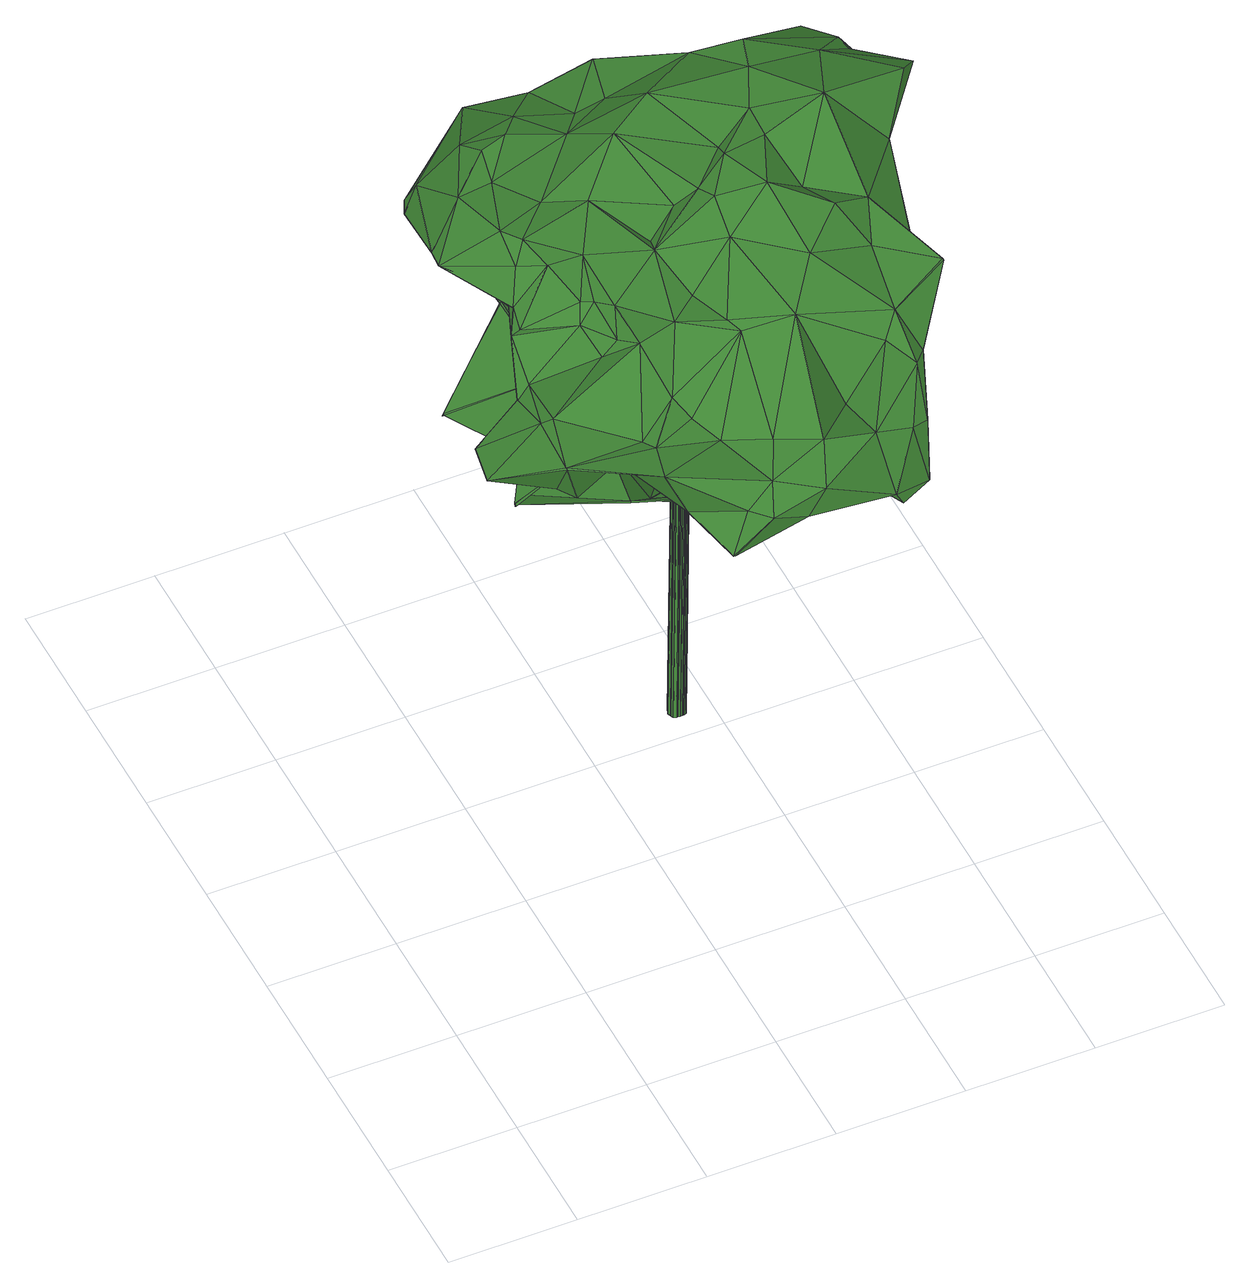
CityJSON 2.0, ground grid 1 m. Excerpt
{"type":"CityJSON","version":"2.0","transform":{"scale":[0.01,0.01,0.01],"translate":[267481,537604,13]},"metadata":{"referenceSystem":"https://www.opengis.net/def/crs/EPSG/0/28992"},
"CityObjects":{
"tree1":{"type":"SolitaryVegetationObject","attributes":{"gtid":525,"crown_width_m":4.12,"crown_median_z":17.37,"crown_r50_m":0.174,"crown_porosity":0.96,"trunk_H_m":4.28,"trunk_DBH_m":0.131,"trunk_radius_m":0.0657,"trunk_base_height_m":13.09,"original_gtid":"595"},"geometry":[{"type":"Solid","lod":"3","boundaries":[[[[0,1,2]],[[3,4,5]],[[6,7,8]],[[9,7,6]],[[10,11,12]],[[13,14,15]],[[13,15,16]],[[8,17,18]],[[10,19,20]],[[21,22,23]],[[24,25,26]],[[27,28,29]],[[30,11,31]],[[32,33,34]],[[35,36,37]],[[35,37,3]],[[38,39,40]],[[41,39,38]],[[28,42,43]],[[44,45,46]],[[47,48,49]],[[50,51,52]],[[50,52,53]],[[54,55,56]],[[54,56,57]],[[58,59,60]],[[60,59,61]],[[62,63,9]],[[64,65,66]],[[67,16,68]],[[69,70,47]],[[71,1,0]],[[28,27,42]],[[72,73,74]],[[36,65,64]],[[75,65,36]],[[27,76,42]],[[77,78,79]],[[80,81,82]],[[61,83,60]],[[84,85,86]],[[55,54,74]],[[87,54,57]],[[88,89,90]],[[77,91,65]],[[53,52,92]],[[93,78,94]],[[77,94,78]],[[95,96,97]],[[98,99,100]],[[98,101,99]],[[102,103,104]],[[105,33,106]],[[107,22,63]],[[48,108,49]],[[109,30,31]],[[26,110,111]],[[112,113,114]],[[115,116,117]],[[115,117,118]],[[119,97,120]],[[121,48,34]],[[122,123,102]],[[124,125,126]],[[127,67,2]],[[128,7,9]],[[38,67,127]],[[129,0,124]],[[130,131,15]],[[132,133,134]],[[57,135,136]],[[118,137,115]],[[137,99,115]],[[138,139,18]],[[99,137,140]],[[141,142,143]],[[144,41,145]],[[71,0,129]],[[124,126,129]],[[0,2,68]],[[146,135,147]],[[57,136,87]],[[148,149,150]],[[71,32,1]],[[124,68,151]],[[11,10,20]],[[152,102,123]],[[115,153,116]],[[154,155,10]],[[156,157,158]],[[121,108,48]],[[47,49,69]],[[139,159,18]],[[87,136,160]],[[69,161,160]],[[69,160,70]],[[136,70,160]],[[161,69,49]],[[48,47,162]],[[87,160,161]],[[87,161,54]],[[145,158,96]],[[153,101,163]],[[153,163,116]],[[135,86,147]],[[164,114,165]],[[166,167,27]],[[166,168,167]],[[20,19,169]],[[0,68,124]],[[67,68,2]],[[125,131,130]],[[120,170,106]],[[171,59,58]],[[106,158,172]],[[118,173,137]],[[22,107,174]],[[173,109,175]],[[173,175,137]],[[176,44,46]],[[171,58,177]],[[148,178,179]],[[180,94,77]],[[181,182,183]],[[184,88,185]],[[110,186,185]],[[94,180,62]],[[94,62,93]],[[65,91,187]],[[109,173,30]],[[30,173,12]],[[106,170,96]],[[26,25,188]],[[24,189,190]],[[176,191,192]],[[140,137,175]],[[193,82,81]],[[190,189,101]],[[77,65,75]],[[194,138,17]],[[190,138,194]],[[181,183,17]],[[106,195,105]],[[164,167,168]],[[162,196,34]],[[197,168,166]],[[61,198,121]],[[59,198,61]],[[165,113,3]],[[77,75,180]],[[199,200,201]],[[79,91,77]],[[27,167,76]],[[164,76,167]],[[152,166,29]],[[197,166,152]],[[112,119,126]],[[114,119,112]],[[60,123,58]],[[29,166,27]],[[191,85,202]],[[86,56,55]],[[203,204,205]],[[81,206,193]],[[72,207,208]],[[74,209,55]],[[210,81,211]],[[76,164,165]],[[66,212,64]],[[213,86,55]],[[114,164,214]],[[168,214,164]],[[203,65,204]],[[215,155,210]],[[216,217,218]],[[86,135,56]],[[80,219,220]],[[38,145,41]],[[170,120,97]],[[133,221,105]],[[222,108,223]],[[127,157,38]],[[148,224,178]],[[225,224,148]],[[126,130,112]],[[184,226,227]],[[227,228,184]],[[192,44,176]],[[229,144,230]],[[144,96,230]],[[214,119,114]],[[231,177,179]],[[110,185,88]],[[184,185,232]],[[140,9,100]],[[140,100,99]],[[59,171,198]],[[36,64,212]],[[42,76,212]],[[10,155,215]],[[226,217,133]],[[72,54,207]],[[32,195,1]],[[34,196,233]],[[34,233,32]],[[234,235,236]],[[213,84,86]],[[178,202,84]],[[4,14,237]],[[133,132,221]],[[202,236,235]],[[124,151,125]],[[238,61,121]],[[148,238,132]],[[150,238,148]],[[234,202,235]],[[22,21,128]],[[239,90,240]],[[100,9,6]],[[141,143,241]],[[101,141,163]],[[101,142,141]],[[126,125,130]],[[73,231,74]],[[171,231,73]],[[179,209,231]],[[209,74,231]],[[156,38,157]],[[144,242,41]],[[243,118,117]],[[243,117,45]],[[172,1,106]],[[162,244,48]],[[4,3,130]],[[245,66,246]],[[245,246,28]],[[129,119,120]],[[12,11,30]],[[79,215,247]],[[79,247,201]],[[101,139,190]],[[6,18,159]],[[6,159,98]],[[48,244,34]],[[132,225,148]],[[162,34,244]],[[198,223,121]],[[192,191,202]],[[150,83,238]],[[232,193,206]],[[242,219,248]],[[233,195,32]],[[233,105,195]],[[233,249,133]],[[233,133,105]],[[250,7,128]],[[8,7,250]],[[233,196,249]],[[206,81,143]],[[251,252,40]],[[251,185,252]],[[38,50,67]],[[186,50,38]],[[95,214,60]],[[253,242,144]],[[53,92,254]],[[128,21,255]],[[226,239,217]],[[4,237,256]],[[255,256,237]],[[255,21,256]],[[177,58,149]],[[129,120,106]],[[129,106,71]],[[32,71,106]],[[216,162,217]],[[217,162,133]],[[121,223,108]],[[116,163,141]],[[241,176,46]],[[241,46,141]],[[31,20,93]],[[11,20,31]],[[175,257,258]],[[109,257,175]],[[2,157,127]],[[199,103,187]],[[122,102,104]],[[242,248,41]],[[238,83,61]],[[139,98,159]],[[151,68,131]],[[134,224,225]],[[132,134,225]],[[85,191,147]],[[85,147,86]],[[70,216,47]],[[216,226,133]],[[221,132,238]],[[240,216,70]],[[240,227,216]],[[216,227,226]],[[22,128,63]],[[9,63,128]],[[14,4,15]],[[165,3,37]],[[165,37,76]],[[72,208,73]],[[57,56,135]],[[4,130,15]],[[126,119,129]],[[49,108,222]],[[199,187,200]],[[168,123,214]],[[60,214,123]],[[49,222,161]],[[133,162,134]],[[171,177,231]],[[210,211,215]],[[51,188,259]],[[192,234,239]],[[217,239,234]],[[240,260,44]],[[35,23,261]],[[35,261,36]],[[31,93,257]],[[62,257,93]],[[258,257,62]],[[186,51,50]],[[145,96,144]],[[230,123,262]],[[191,146,147]],[[253,263,242]],[[95,60,96]],[[242,263,219]],[[44,264,45]],[[136,264,44]],[[135,146,264]],[[252,38,40]],[[37,212,76]],[[37,36,212]],[[227,240,90]],[[227,90,228]],[[209,179,213]],[[98,100,6]],[[193,251,82]],[[190,139,138]],[[192,239,44]],[[44,239,240]],[[210,143,81]],[[184,90,226]],[[14,265,237]],[[255,237,265]],[[255,265,14]],[[254,266,255]],[[267,266,254]],[[24,268,189]],[[250,128,255]],[[250,255,8]],[[180,75,269]],[[9,258,62]],[[173,118,154]],[[173,154,12]],[[134,218,270]],[[217,270,218]],[[47,216,218]],[[47,218,162]],[[154,10,12]],[[13,16,271]],[[122,104,272]],[[254,14,13]],[[53,254,13]],[[104,263,253]],[[273,263,104]],[[178,236,202]],[[95,97,214]],[[55,209,213]],[[148,177,149]],[[148,179,177]],[[65,187,204]],[[230,58,123]],[[197,123,168]],[[274,82,39]],[[274,39,219]],[[198,208,223]],[[171,208,198]],[[41,248,39]],[[211,201,247]],[[211,247,215]],[[201,200,79]],[[79,200,91]],[[152,123,197]],[[130,3,113]],[[130,113,112]],[[91,200,187]],[[58,83,150]],[[230,83,58]],[[60,83,230]],[[96,60,230]],[[8,18,6]],[[275,189,268]],[[106,96,158]],[[150,149,58]],[[162,218,134]],[[251,193,185]],[[232,185,193]],[[136,135,264]],[[195,106,1]],[[216,133,276]],[[249,276,133]],[[162,216,276]],[[162,276,196]],[[249,277,276]],[[196,276,277]],[[196,277,249]],[[14,254,255]],[[23,256,21]],[[45,264,146]],[[259,188,25]],[[229,122,272]],[[165,114,113]],[[219,39,248]],[[201,273,199]],[[53,271,50]],[[13,271,53]],[[186,38,252]],[[186,252,185]],[[50,271,67]],[[16,67,271]],[[29,28,205]],[[138,18,17]],[[54,72,74]],[[141,46,117]],[[116,141,117]],[[45,117,46]],[[3,5,35]],[[211,81,80]],[[171,73,208]],[[221,33,105]],[[106,33,32]],[[238,121,33]],[[34,33,121]],[[238,33,221]],[[259,25,194]],[[176,146,191]],[[140,278,9]],[[258,9,278]],[[15,131,16]],[[275,88,232]],[[88,111,110]],[[111,88,268]],[[142,189,275]],[[26,188,110]],[[186,110,188]],[[186,188,51]],[[232,142,275]],[[268,88,275]],[[232,90,184]],[[232,88,90]],[[256,23,5]],[[143,142,206]],[[206,142,232]],[[226,90,239]],[[273,219,263]],[[179,84,213]],[[178,84,179]],[[118,243,154]],[[222,208,207]],[[43,66,245]],[[43,245,28]],[[180,269,62]],[[63,62,269]],[[182,181,267]],[[182,267,92]],[[92,267,254]],[[31,257,109]],[[23,35,5]],[[122,262,123]],[[229,262,122]],[[230,262,229]],[[189,142,101]],[[228,89,184]],[[228,90,89]],[[154,210,155]],[[184,89,88]],[[111,24,26]],[[268,24,111]],[[80,82,274]],[[80,274,219]],[[29,205,152]],[[152,205,102]],[[204,102,205]],[[204,187,102]],[[28,203,205]],[[215,78,169]],[[215,79,78]],[[222,207,161]],[[175,278,140]],[[258,278,175]],[[20,169,93]],[[78,93,169]],[[84,202,85]],[[102,187,103]],[[156,145,38]],[[158,157,172]],[[224,279,178]],[[236,178,279]],[[75,174,107]],[[75,36,174]],[[65,203,246]],[[210,241,143]],[[154,241,210]],[[176,241,146]],[[146,241,154]],[[259,183,182]],[[161,207,54]],[[146,243,45]],[[154,243,146]],[[101,153,99]],[[115,99,153]],[[182,51,259]],[[202,234,192]],[[270,217,234]],[[136,260,70]],[[240,70,260]],[[194,25,190]],[[24,190,25]],[[17,183,194]],[[234,236,270]],[[17,266,181]],[[40,82,251]],[[8,255,266]],[[8,266,17]],[[181,266,267]],[[107,63,269]],[[107,269,75]],[[223,208,222]],[[104,253,272]],[[174,36,261]],[[174,261,22]],[[22,261,23]],[[273,220,219]],[[201,220,273]],[[211,220,201]],[[211,80,220]],[[158,145,156]],[[215,19,10]],[[169,19,215]],[[256,5,4]],[[229,272,144]],[[144,272,253]],[[2,1,157]],[[172,157,1]],[[199,273,103]],[[104,103,273]],[[259,194,183]],[[125,151,131]],[[68,16,131]],[[44,260,136]],[[139,101,98]],[[236,279,270]],[[270,279,134]],[[224,134,279]],[[212,43,42]],[[212,66,43]],[[119,214,97]],[[28,246,203]],[[65,246,66]],[[170,97,96]],[[40,39,82]],[[92,52,182]],[[51,182,52]],[[280,281,282]],[[280,282,283]],[[283,282,284]],[[283,284,285]],[[282,281,286]],[[282,286,284]],[[284,286,287]],[[284,287,285]],[[286,281,288]],[[286,288,287]],[[287,288,289]],[[287,289,285]],[[288,281,290]],[[288,290,289]],[[289,290,291]],[[289,291,285]],[[290,281,292]],[[290,292,291]],[[291,292,293]],[[291,293,285]],[[292,281,294]],[[292,294,293]],[[293,294,295]],[[293,295,285]],[[294,281,296]],[[294,296,295]],[[295,296,297]],[[295,297,285]],[[296,281,298]],[[296,298,297]],[[297,298,299]],[[297,299,285]],[[298,281,300]],[[298,300,299]],[[299,300,301]],[[299,301,285]],[[300,281,302]],[[300,302,301]],[[301,302,303]],[[301,303,285]],[[302,281,304]],[[302,304,303]],[[303,304,305]],[[303,305,285]],[[304,281,306]],[[304,306,305]],[[305,306,307]],[[305,307,285]],[[306,281,308]],[[306,308,307]],[[307,308,309]],[[307,309,285]],[[308,281,310]],[[308,310,309]],[[309,310,311]],[[309,311,285]],[[310,281,312]],[[310,312,311]],[[311,312,313]],[[311,313,285]],[[312,281,314]],[[312,314,313]],[[313,314,315]],[[313,315,285]],[[314,281,316]],[[314,316,315]],[[315,316,317]],[[315,317,285]],[[316,281,318]],[[316,318,317]],[[317,318,319]],[[317,319,285]],[[318,281,320]],[[318,320,319]],[[319,320,321]],[[319,321,285]],[[320,281,322]],[[320,322,321]],[[321,322,323]],[[321,323,285]],[[322,281,324]],[[322,324,323]],[[323,324,325]],[[323,325,285]],[[324,281,326]],[[324,326,325]],[[325,326,327]],[[325,327,285]],[[326,281,328]],[[326,328,327]],[[327,328,329]],[[327,329,285]],[[328,281,280]],[[328,280,329]],[[329,280,283]],[[329,283,285]]]]}]}
},
"vertices":[
[153,495,428],[143,493,406],[131,422,437],[303,434,512],[267,412,507],[327,368,508],[278,225,477],[273,237,479],[239,251,479],[314,212,490],[332,161,395],[376,126,377],[352,114,376],[176,368,481],[231,377,488],[204,398,478],[166,384,479],[208,243,478],[217,208,452],[337,179,420],[364,179,429],[302,320,514],[337,308,524],[323,349,521],[83,227,409],[128,235,440],[91,264,404],[446,486,470],[487,423,452],[461,431,433],[377,125,378],[382,139,423],[182,489,362],[218,453,323],[218,454,321],[359,385,518],[407,364,532],[376,422,518],[162,363,437],[219,328,471],[189,318,462],[219,377,469],[458,450,487],[461,438,485],[247,216,332],[257,169,346],[256,170,347],[220,328,257],[239,412,291],[256,377,273],[152,332,456],[140,310,453],[148,313,453],[182,339,479],[373,287,291],[388,266,315],[351,239,329],[326,225,312],[340,430,349],[339,431,347],[315,469,395],[309,444,356],[383,195,481],[343,250,504],[474,375,518],[451,350,480],[489,392,503],[128,404,442],[158,436,468],[254,316,249],[232,278,279],[149,506,405],[399,331,304],[428,380,337],[416,331,313],[406,289,497],[386,454,512],[430,271,468],[400,209,457],[380,258,460],[262,271,475],[254,241,449],[210,288,472],[309,443,358],[372,287,293],[310,245,310],[350,240,330],[313,279,274],[157,241,385],[127,274,322],[128,275,322],[400,327,477],[190,303,472],[399,183,445],[430,215,492],[289,493,459],[253,466,444],[255,526,446],[237,171,435],[254,121,433],[269,152,440],[182,146,445],[389,421,472],[376,371,494],[331,388,494],[194,442,344],[199,494,418],[376,280,512],[286,394,291],[368,133,427],[128,274,427],[92,263,403],[266,475,470],[289,474,476],[300,518,470],[245,99,420],[219,111,382],[221,112,381],[273,102,407],[255,527,448],[237,534,423],[275,425,311],[328,431,483],[375,473,445],[183,487,463],[212,474,473],[228,495,465],[129,404,441],[299,288,504],[215,551,428],[248,449,481],[184,436,472],[250,402,302],[206,386,315],[256,377,275],[320,211,328],[280,228,301],[288,105,426],[185,189,439],[190,177,442],[300,135,442],[201,149,400],[173,204,410],[225,194,440],[265,420,438],[215,415,458],[288,183,352],[319,213,328],[311,398,313],[315,415,327],[306,421,352],[190,467,473],[404,453,454],[233,117,416],[307,159,402],[330,202,430],[179,429,465],[133,422,436],[192,447,463],[225,193,442],[296,296,263],[326,339,265],[206,386,313],[201,147,401],[359,488,477],[354,474,494],[411,497,449],[411,498,451],[386,515,442],[362,184,430],[243,528,434],[388,400,318],[154,494,428],[346,113,388],[367,314,501],[339,132,435],[256,203,354],[388,399,319],[341,333,303],[370,342,331],[429,215,494],[199,261,469],[184,290,463],[187,260,458],[127,276,323],[139,279,431],[140,310,451],[412,360,479],[128,273,428],[124,183,443],[124,184,444],[284,215,337],[250,228,324],[189,260,456],[134,227,449],[182,487,363],[121,383,315],[395,488,441],[315,417,326],[373,326,472],[374,325,471],[334,301,442],[290,273,305],[479,398,478],[433,406,487],[461,429,434],[209,225,447],[343,333,301],[388,398,317],[404,311,346],[284,212,436],[292,243,452],[432,425,508],[386,267,315],[304,525,445],[329,211,430],[188,305,293],[213,303,315],[221,328,259],[257,330,477],[301,278,471],[229,412,306],[323,360,279],[311,399,312],[322,360,280],[286,393,293],[143,291,311],[143,291,309],[127,275,321],[287,449,464],[315,467,396],[427,380,338],[159,242,385],[193,442,342],[233,279,280],[290,273,303],[296,297,265],[283,347,488],[275,424,313],[206,253,313],[206,253,311],[263,173,386],[258,359,463],[263,146,401],[228,412,305],[480,399,479],[481,398,479],[346,227,470],[245,347,467],[122,383,317],[262,271,477],[185,290,461],[149,313,451],[268,370,465],[208,337,480],[253,314,487],[298,339,506],[389,171,447],[372,187,462],[139,279,433],[250,227,322],[357,355,520],[333,483,466],[283,347,486],[275,205,333],[257,330,479],[210,288,474],[198,297,474],[129,211,396],[392,253,488],[254,316,251],[164,354,472],[308,409,479],[328,328,478],[253,314,485],[143,207,385],[122,382,316],[121,382,316],[337,178,422],[326,338,267],[282,325,9],[275,325,9],[281,327,9],[288,329,436],[288,331,436],[282,329,437],[281,328,9],[287,332,436],[280,330,9],[286,334,436],[278,331,9],[285,335,436],[277,331,9],[283,335,436],[275,332,9],[282,335,437],[273,331,9],[280,335,437],[272,331,9],[278,335,437],[270,330,9],[277,333,437],[269,328,9],[276,332,437],[269,327,9],[275,331,437],[268,325,9],[275,329,437],[269,323,9],[275,327,437],[269,322,9],[276,326,437],[270,320,9],[277,324,437],[272,319,9],[278,323,437],[273,319,9],[280,323,437],[275,319,9],[282,322,437],[277,319,9],[283,323,437],[278,319,9],[285,323,437],[280,320,9],[286,324,437],[281,322,9],[287,326,437],[281,323,9],[288,327,436]
]}
